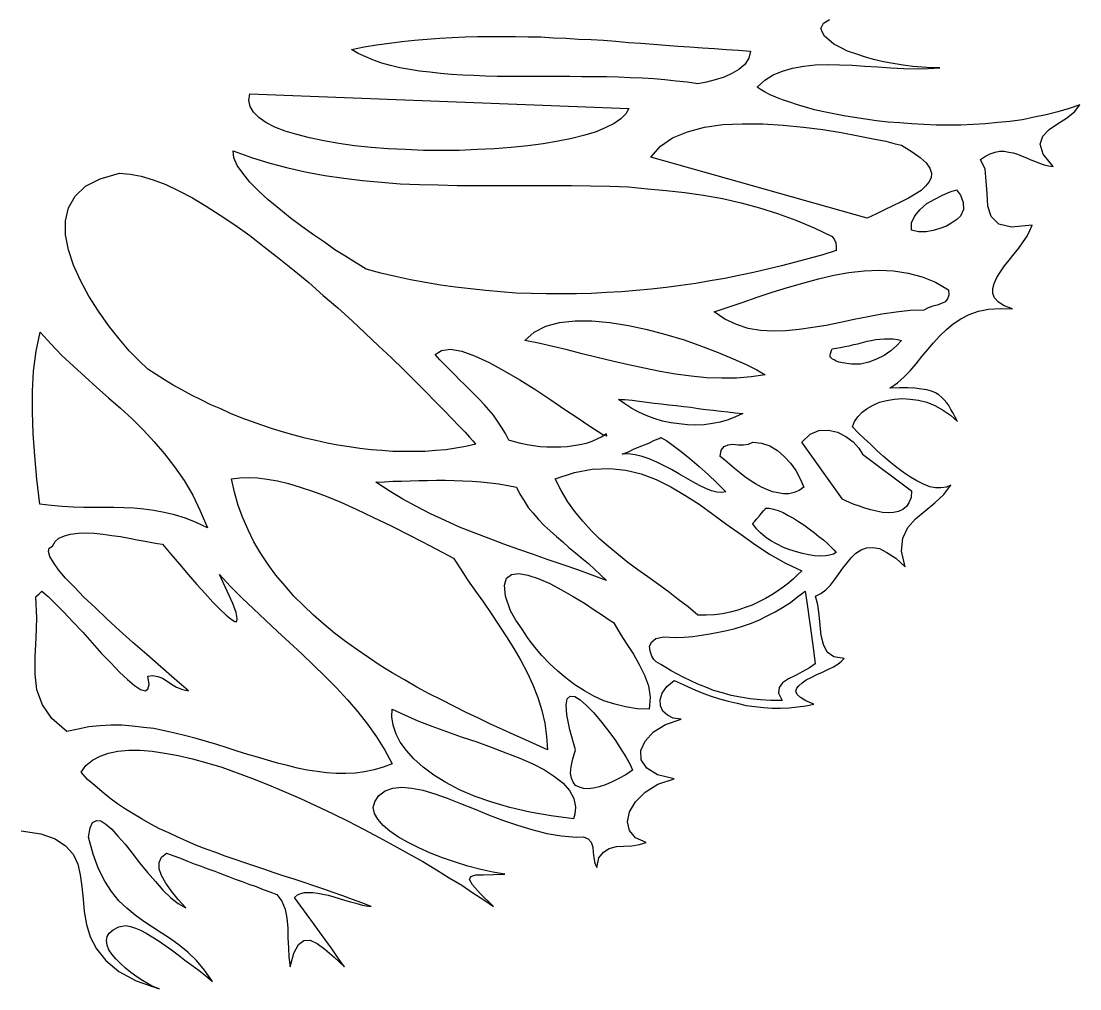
# Model space of a CAD drawing. Extents: x 359 to 486, y 178 to 302.
# Drawn here: x 420.9 to 485.6, y 178.1 to 237.2 of the extents above; entities that cross this region are included whole.
import ezdxf

# ---------------------------------------------------------------- set-up
doc = ezdxf.new("R2010")
doc.units = 0
doc.header["$MEASUREMENT"] = 0
doc.layers.get('0').update_dxf_attribs({"linetype": 'CONTINUOUS'})

msp = doc.modelspace()

# ---------------------------------------------------------------- linework, layer by layer
at = {"linetype": 'CONTINUOUS'}
for points in [[(469.746, 236.773), (469.898, 237.103), (470.279, 237.332)], [(420.858, 187.733), (422.052, 187.555), (422.942, 187.25), (423.577, 186.818), (424.033, 186.31), (424.313, 185.7), (424.465, 185.039), (424.567, 184.328), (424.643, 183.565), (424.719, 182.803), (424.846, 182.015), (425.075, 181.253), (425.456, 180.516), (426.041, 179.805), (426.828, 179.144), (427.895, 178.559), (429.293, 178.077), (428.963, 178.204), (428.632, 178.382), (428.277, 178.585), (427.921, 178.814), (427.565, 179.068), (427.235, 179.347), (426.93, 179.627), (426.65, 179.906), (426.396, 180.186), (426.218, 180.465), (426.117, 180.745), (426.066, 181.024), (426.117, 181.278), (426.244, 181.482), (426.473, 181.685), (426.828, 181.863), (427.032, 181.914), (427.26, 181.939), (427.54, 181.888), (427.845, 181.787), (428.15, 181.66), (428.505, 181.482), (428.861, 181.253), (429.242, 181.024), (429.649, 180.745), (430.055, 180.465), (430.462, 180.16), (430.868, 179.83), (431.3, 179.525), (431.732, 179.195), (432.139, 178.864), (432.545, 178.534), (432.063, 179.22), (431.58, 179.805), (431.046, 180.313), (430.513, 180.745), (429.979, 181.126), (429.42, 181.507), (428.886, 181.837), (428.353, 182.193), (427.819, 182.574), (427.311, 183.006), (426.828, 183.464), (426.371, 184.023), (425.964, 184.658), (425.583, 185.42), (425.253, 186.31), (424.973, 187.351), (425.075, 187.91), (425.227, 188.241), (425.456, 188.368), (425.736, 188.342), (426.041, 188.139), (426.396, 187.834), (426.777, 187.402), (427.209, 186.919), (427.641, 186.36), (428.099, 185.776), (428.582, 185.192), (429.064, 184.632), (429.522, 184.099), (430.004, 183.641), (430.462, 183.286), (430.919, 183.032), (430.462, 183.54), (430.055, 184.048), (429.7, 184.531), (429.445, 185.014), (429.293, 185.42), (429.293, 185.801), (429.445, 186.132), (429.75, 186.36), (430.182, 186.208), (430.589, 186.055), (431.021, 185.878), (431.427, 185.725), (431.859, 185.573), (432.266, 185.42), (432.698, 185.268), (433.105, 185.115), (433.536, 184.937), (433.943, 184.785), (434.375, 184.632), (434.782, 184.48), (435.214, 184.328), (435.646, 184.15), (436.052, 183.997), (436.484, 183.845), (436.789, 183.438), (436.992, 182.955), (437.094, 182.396), (437.17, 181.812), (437.17, 181.202), (437.196, 180.592), (437.221, 180.008), (437.297, 179.423), (437.526, 180.262), (437.805, 180.796), (438.136, 181.024), (438.517, 181.05), (438.949, 180.846), (439.432, 180.491), (439.991, 180.008), (440.626, 179.423), (440.245, 179.957), (439.864, 180.491), (439.482, 181.024), (439.101, 181.558), (438.72, 182.066), (438.339, 182.6), (437.958, 183.133), (437.577, 183.667), (437.755, 183.819), (437.958, 183.896), (438.187, 183.972), (438.441, 183.972), (438.695, 183.972), (439, 183.921), (439.305, 183.87), (439.635, 183.794), (439.965, 183.692), (440.296, 183.591), (440.626, 183.489), (440.982, 183.387), (441.312, 183.311), (441.642, 183.21), (441.947, 183.159), (442.252, 183.108), (441.693, 183.337), (441.109, 183.54), (440.524, 183.769), (439.94, 183.972), (439.355, 184.175), (438.746, 184.378), (438.161, 184.582), (437.551, 184.785), (436.941, 184.963), (436.332, 185.166), (435.747, 185.369), (435.137, 185.573), (434.527, 185.776), (433.943, 185.979), (433.333, 186.182), (432.749, 186.411), (432.164, 186.614), (431.58, 186.843), (430.995, 187.097), (430.436, 187.351), (429.877, 187.605), (429.318, 187.86), (428.785, 188.139), (428.251, 188.444), (427.743, 188.749), (427.235, 189.054), (426.752, 189.384), (426.269, 189.74), (425.812, 190.121), (425.354, 190.502), (424.922, 190.883), (424.516, 191.315), (424.821, 191.722), (425.227, 192.052), (425.685, 192.306), (426.193, 192.484), (426.777, 192.611), (427.438, 192.662), (428.124, 192.662), (428.861, 192.611), (429.649, 192.484), (430.462, 192.332), (431.326, 192.128), (432.215, 191.9), (433.13, 191.62), (434.07, 191.29), (435.01, 190.934), (435.976, 190.553), (436.941, 190.146), (437.932, 189.714), (438.898, 189.257), (439.889, 188.8), (440.855, 188.317), (441.795, 187.834), (442.735, 187.326), (443.65, 186.843), (444.564, 186.335), (445.403, 185.852), (446.241, 185.344), (447.029, 184.861), (447.791, 184.404), (448.478, 183.946), (449.138, 183.514), (449.723, 183.108), (448.91, 183.896), (448.452, 184.429), (448.274, 184.76), (448.351, 184.937), (448.655, 185.039), (449.113, 185.039), (449.723, 185.064), (450.434, 185.09), (449.697, 185.217), (448.96, 185.369), (448.173, 185.573), (447.41, 185.827), (446.623, 186.081), (445.886, 186.36), (445.174, 186.691), (444.514, 187.021), (443.929, 187.351), (443.396, 187.707), (442.989, 188.063), (442.659, 188.444), (442.455, 188.8), (442.379, 189.155), (442.481, 189.511), (442.709, 189.867), (443.116, 190.172), (443.573, 190.35), (444.132, 190.401), (444.742, 190.35), (445.403, 190.223), (446.14, 189.994), (446.902, 189.74), (447.715, 189.41), (448.554, 189.079), (449.418, 188.723), (450.282, 188.393), (451.196, 188.088), (452.086, 187.809), (453.001, 187.58), (453.89, 187.428), (454.779, 187.351), (455.237, 187.377), (455.516, 187.25), (455.694, 187.046), (455.796, 186.742), (455.821, 186.411), (455.872, 186.081), (455.923, 185.751), (456.05, 185.496), (456.177, 186.081), (456.456, 186.437), (456.812, 186.665), (457.244, 186.767), (457.701, 186.792), (458.184, 186.818), (458.667, 186.894), (459.074, 187.021), (458.413, 187.301), (458.057, 187.758), (457.93, 188.292), (458.057, 188.901), (458.413, 189.511), (458.997, 190.096), (459.785, 190.578), (460.776, 190.909), (459.76, 191.163), (459.099, 191.569), (458.769, 192.078), (458.743, 192.637), (458.997, 193.221), (459.506, 193.78), (460.242, 194.237), (461.208, 194.568), (460.725, 194.619), (460.369, 194.796), (460.09, 195.051), (459.937, 195.381), (459.912, 195.737), (460.039, 196.143), (460.319, 196.55), (460.776, 196.931), (461.335, 196.677), (461.894, 196.423), (462.428, 196.194), (462.987, 195.991), (463.546, 195.813), (464.079, 195.66), (464.638, 195.533), (465.172, 195.406), (465.706, 195.33), (466.239, 195.279), (466.773, 195.228), (467.281, 195.228), (467.815, 195.254), (468.323, 195.305), (468.831, 195.381), (469.314, 195.483), (468.831, 195.686), (468.501, 195.889), (468.297, 196.067), (468.221, 196.27), (468.272, 196.448), (468.399, 196.601), (468.602, 196.778), (468.856, 196.956), (469.161, 197.109), (469.492, 197.287), (469.847, 197.439), (470.178, 197.592), (470.508, 197.769), (470.788, 197.922), (471.016, 198.1), (471.169, 198.278), (470.533, 198.379), (470.127, 198.659), (469.898, 199.116), (469.771, 199.675), (469.695, 200.31), (469.644, 200.946), (469.568, 201.556), (469.415, 202.089), (469.746, 202.242), (470.051, 202.47), (470.33, 202.75), (470.584, 203.08), (470.838, 203.436), (471.092, 203.792), (471.347, 204.122), (471.601, 204.427), (471.88, 204.706), (472.211, 204.91), (472.541, 205.037), (472.922, 205.062), (473.329, 204.986), (473.786, 204.757), (474.32, 204.401), (474.904, 203.868), (474.675, 204.833), (474.752, 205.621), (475.056, 206.282), (475.539, 206.815), (476.124, 207.298), (476.708, 207.781), (477.267, 208.289), (477.699, 208.874), (477.42, 208.747), (477.089, 208.696), (476.759, 208.696), (476.403, 208.772), (476.022, 208.924), (475.615, 209.128), (475.234, 209.356), (474.802, 209.636), (474.396, 209.941), (473.989, 210.271), (473.583, 210.627), (473.176, 210.983), (472.77, 211.364), (472.388, 211.72), (472.033, 212.075), (471.677, 212.431), (471.804, 212.761), (472.007, 213.041), (472.261, 213.32), (472.566, 213.549), (472.947, 213.752), (473.329, 213.93), (473.761, 214.032), (474.243, 214.133), (474.726, 214.159), (475.209, 214.133), (475.717, 214.057), (476.225, 213.93), (476.708, 213.727), (477.191, 213.473), (477.674, 213.143), (478.106, 212.761), (477.953, 213.015), (477.826, 213.27), (477.699, 213.498), (477.572, 213.727), (477.445, 213.905), (477.293, 214.083), (477.14, 214.235), (476.962, 214.388), (476.759, 214.515), (476.505, 214.616), (476.225, 214.693), (475.895, 214.743), (475.488, 214.794), (475.056, 214.82), (474.548, 214.82), (473.964, 214.794), (474.421, 215.124), (474.828, 215.48), (475.209, 215.861), (475.565, 216.293), (475.92, 216.725), (476.276, 217.157), (476.632, 217.564), (477.013, 217.996), (477.42, 218.377), (477.826, 218.733), (478.309, 219.038), (478.817, 219.292), (479.376, 219.495), (479.986, 219.622), (480.697, 219.673), (481.46, 219.647), (480.952, 219.825), (480.596, 220.054), (480.367, 220.308), (480.265, 220.588), (480.265, 220.893), (480.342, 221.197), (480.494, 221.553), (480.723, 221.909), (480.977, 222.265), (481.256, 222.62), (481.561, 223.002), (481.841, 223.357), (482.12, 223.738), (482.349, 224.094), (482.527, 224.425), (482.654, 224.755), (481.409, 224.628), (480.621, 224.831), (480.164, 225.288), (479.961, 225.924), (479.91, 226.686), (479.859, 227.448), (479.783, 228.185), (479.503, 228.77), (479.808, 228.973), (480.088, 229.125), (480.393, 229.227), (480.672, 229.278), (480.952, 229.278), (481.231, 229.227), (481.511, 229.176), (481.765, 229.1), (482.044, 228.973), (482.324, 228.871), (482.578, 228.744), (482.857, 228.643), (483.111, 228.541), (483.391, 228.439), (483.67, 228.389), (483.95, 228.338), (483.34, 229.1), (483.162, 229.71), (483.315, 230.193), (483.696, 230.599), (484.204, 230.955), (484.763, 231.311), (485.246, 231.692), (485.576, 232.124), (484.916, 231.895), (484.229, 231.692), (483.518, 231.514), (482.781, 231.361), (482.07, 231.209), (481.307, 231.107), (480.57, 231.031), (479.808, 230.955), (479.046, 230.904), (478.309, 230.879), (477.547, 230.879), (476.784, 230.879), (476.047, 230.904), (475.311, 230.955), (474.574, 231.006), (473.862, 231.057), (473.151, 231.133), (472.465, 231.234), (471.804, 231.336), (471.143, 231.438), (470.533, 231.565), (469.924, 231.692), (469.365, 231.819), (468.806, 231.971), (468.323, 232.124), (467.84, 232.276), (467.408, 232.429), (467.001, 232.581), (466.646, 232.734), (466.341, 232.886), (466.087, 233.039), (465.858, 233.191), (466.315, 233.623), (466.824, 233.953), (467.408, 234.182), (468.018, 234.36), (468.704, 234.487), (469.39, 234.563), (470.127, 234.589), (470.889, 234.563), (471.651, 234.538), (472.439, 234.487), (473.227, 234.436), (474.015, 234.385), (474.802, 234.334), (475.565, 234.309), (476.302, 234.334), (477.013, 234.385), (476.505, 234.385), (475.946, 234.411), (475.361, 234.461), (474.777, 234.538), (474.167, 234.639), (473.583, 234.741), (472.973, 234.893), (472.414, 235.046), (471.88, 235.224), (471.372, 235.402), (470.94, 235.63), (470.533, 235.834), (470.229, 236.087), (469.974, 236.315), (469.822, 236.57), (469.771, 236.747), (469.771, 236.824), (469.77, 236.824)], [(441.058, 235.503), (441.82, 235.656), (442.582, 235.783), (443.37, 235.884), (444.132, 235.986), (444.895, 236.061), (445.657, 236.138), (446.445, 236.188), (447.207, 236.239), (447.995, 236.265), (448.757, 236.29), (449.519, 236.29), (450.307, 236.29), (451.069, 236.29), (451.857, 236.265), (452.619, 236.265), (453.382, 236.214), (454.169, 236.188), (454.932, 236.138), (455.694, 236.112), (456.456, 236.061), (457.219, 236.011), (457.981, 235.935), (458.743, 235.884), (459.506, 235.834), (460.242, 235.757), (461.005, 235.707), (461.742, 235.656), (462.504, 235.605), (463.241, 235.554), (463.978, 235.503), (464.715, 235.452), (465.451, 235.402), (465.35, 234.97), (465.096, 234.589), (464.74, 234.284), (464.308, 234.03), (463.825, 233.801), (463.292, 233.648), (462.758, 233.496), (462.224, 233.394), (461.564, 233.496), (460.903, 233.572), (460.217, 233.648), (459.531, 233.699), (458.819, 233.75), (458.083, 233.775), (457.371, 233.801), (456.634, 233.826), (455.897, 233.826), (455.135, 233.826), (454.398, 233.852), (453.636, 233.852), (452.899, 233.852), (452.162, 233.852), (451.425, 233.852), (450.688, 233.852), (449.951, 233.852), (449.24, 233.877), (448.528, 233.902), (447.842, 233.928), (447.156, 233.979), (446.496, 234.03), (445.835, 234.106), (445.2, 234.182), (444.615, 234.284), (444.005, 234.385), (443.446, 234.512), (442.913, 234.665), (442.405, 234.843), (441.922, 235.046), (441.464, 235.249), (441.058, 235.503)], [(434.832, 232.784), (458.006, 231.895), (457.828, 231.565), (457.524, 231.26), (457.117, 230.98), (456.609, 230.726), (455.999, 230.472), (455.313, 230.269), (454.525, 230.066), (453.687, 229.888), (452.772, 229.735), (451.832, 229.608), (450.815, 229.507), (449.799, 229.43), (448.732, 229.379), (447.639, 229.329), (446.546, 229.329), (445.454, 229.329), (444.361, 229.379), (443.294, 229.43), (442.252, 229.507), (441.236, 229.608), (440.27, 229.761), (439.355, 229.913), (438.491, 230.091), (437.704, 230.294), (436.992, 230.498), (436.357, 230.752), (435.823, 231.031), (435.391, 231.336), (435.061, 231.666), (434.858, 232.022), (434.782, 232.378), (434.832, 232.784)], [(474.675, 229.659), (475.336, 229.252), (475.819, 228.897), (476.174, 228.566), (476.403, 228.236), (476.505, 227.931), (476.479, 227.652), (476.352, 227.398), (476.149, 227.143), (475.87, 226.889), (475.514, 226.661), (475.107, 226.407), (474.65, 226.178), (474.142, 225.949), (473.633, 225.695), (473.1, 225.441), (472.566, 225.187), (459.353, 228.922), (459.937, 229.583), (460.674, 230.091), (461.589, 230.472), (462.631, 230.752), (463.749, 230.904), (464.943, 230.955), (466.188, 230.955), (467.433, 230.879), (468.679, 230.752), (469.873, 230.599), (470.991, 230.421), (472.033, 230.218), (472.947, 230.04), (473.71, 229.888), (474.294, 229.735), (474.675, 229.659)], [(433.816, 229.303), (434.934, 228.897), (436.052, 228.541), (437.17, 228.261), (438.314, 228.007), (439.432, 227.804), (440.575, 227.626), (441.719, 227.499), (442.887, 227.398), (444.031, 227.296), (445.2, 227.245), (446.343, 227.22), (447.512, 227.194), (448.681, 227.194), (449.85, 227.194), (451.019, 227.194), (452.162, 227.194), (453.331, 227.194), (454.5, 227.194), (455.669, 227.169), (456.837, 227.143), (457.981, 227.093), (459.15, 226.991), (460.293, 226.889), (461.437, 226.762), (462.58, 226.584), (463.724, 226.381), (464.867, 226.127), (465.985, 225.822), (467.103, 225.466), (468.221, 225.06), (469.339, 224.602), (470.432, 224.069), (470.584, 223.866), (470.66, 223.688), (470.686, 223.459), (470.686, 223.205), (469.873, 222.951), (469.034, 222.722), (468.196, 222.493), (467.332, 222.265), (466.493, 222.061), (465.629, 221.858), (464.74, 221.68), (463.876, 221.502), (462.987, 221.35), (462.097, 221.197), (461.183, 221.07), (460.293, 220.943), (459.378, 220.842), (458.464, 220.766), (457.549, 220.689), (456.634, 220.638), (455.719, 220.588), (454.805, 220.562), (453.864, 220.562), (452.95, 220.562), (452.035, 220.588), (451.095, 220.613), (450.18, 220.689), (449.265, 220.766), (448.325, 220.867), (447.41, 220.969), (446.496, 221.096), (445.581, 221.248), (444.666, 221.426), (443.751, 221.629), (442.837, 221.833), (441.947, 222.061), (441.617, 222.265), (441.185, 222.544), (440.651, 222.875), (440.041, 223.256), (439.406, 223.713), (438.72, 224.17), (438.009, 224.679), (437.297, 225.212), (436.611, 225.771), (435.95, 226.305), (435.366, 226.864), (434.832, 227.398), (434.4, 227.931), (434.07, 228.414), (433.867, 228.871), (433.816, 229.303)], [(426.879, 227.931), (427.514, 227.88), (428.2, 227.753), (428.937, 227.525), (429.7, 227.245), (430.487, 226.864), (431.326, 226.432), (432.164, 225.924), (433.028, 225.365), (433.918, 224.78), (434.832, 224.12), (435.722, 223.434), (436.637, 222.722), (437.551, 221.985), (438.441, 221.248), (439.33, 220.461), (440.219, 219.698), (441.083, 218.911), (441.896, 218.148), (442.709, 217.386), (443.497, 216.649), (444.234, 215.938), (444.92, 215.252), (445.581, 214.591), (446.165, 213.981), (446.724, 213.422), (447.207, 212.914), (447.639, 212.482), (447.995, 212.101), (448.274, 211.796), (448.478, 211.567), (448.605, 211.415), (448.655, 211.364), (448.046, 211.237), (447.436, 211.135), (446.826, 211.033), (446.191, 210.983), (445.555, 210.932), (444.895, 210.932), (444.234, 210.932), (443.573, 210.932), (442.913, 210.983), (442.252, 211.033), (441.566, 211.11), (440.905, 211.211), (440.219, 211.313), (439.559, 211.44), (438.873, 211.592), (438.212, 211.745), (437.551, 211.923), (436.891, 212.101), (436.23, 212.304), (435.569, 212.533), (434.934, 212.761), (434.299, 212.99), (433.664, 213.244), (433.054, 213.524), (432.444, 213.778), (431.859, 214.083), (431.275, 214.362), (430.716, 214.667), (430.157, 214.972), (429.623, 215.302), (429.115, 215.633), (428.607, 215.963), (428.073, 216.471), (427.463, 217.081), (426.854, 217.818), (426.193, 218.631), (425.583, 219.495), (424.999, 220.41), (424.491, 221.375), (424.059, 222.316), (423.755, 223.256), (423.577, 224.17), (423.577, 225.034), (423.755, 225.822), (424.16, 226.534), (424.795, 227.143), (425.685, 227.601), (426.879, 227.931)], [(478.029, 226.915), (478.283, 226.584), (478.436, 226.152), (478.461, 225.72), (478.283, 225.314), (478.055, 225.111), (477.75, 224.907), (477.42, 224.704), (477.013, 224.552), (476.606, 224.425), (476.174, 224.348), (475.717, 224.348), (475.285, 224.45), (475.285, 224.907), (475.488, 225.339), (475.819, 225.72), (476.225, 226.076), (476.708, 226.356), (477.191, 226.584), (477.648, 226.788), (478.029, 226.915)], [(477.547, 220.816), (477.572, 220.486), (477.496, 220.257), (477.343, 220.079), (477.115, 219.978), (476.861, 219.876), (476.581, 219.8), (476.302, 219.698), (476.047, 219.571), (475.209, 219.546), (474.345, 219.444), (473.481, 219.317), (472.642, 219.165), (471.779, 218.987), (470.94, 218.809), (470.076, 218.631), (469.263, 218.504), (468.424, 218.377), (467.611, 218.301), (466.824, 218.275), (466.061, 218.326), (465.299, 218.453), (464.588, 218.682), (463.876, 219.012), (463.215, 219.47), (464.079, 219.749), (464.943, 220.029), (465.858, 220.359), (466.773, 220.664), (467.713, 220.943), (468.653, 221.223), (469.593, 221.477), (470.533, 221.706), (471.448, 221.858), (472.388, 221.96), (473.303, 222.011), (474.192, 221.96), (475.082, 221.833), (475.946, 221.604), (476.759, 221.274), (477.547, 220.816)], [(466.341, 215.607), (465.477, 215.48), (464.588, 215.404), (463.698, 215.404), (462.758, 215.429), (461.818, 215.531), (460.852, 215.658), (459.912, 215.811), (458.946, 216.014), (457.981, 216.217), (457.015, 216.446), (456.075, 216.674), (455.16, 216.903), (454.246, 217.132), (453.356, 217.335), (452.492, 217.538), (451.654, 217.716), (452.213, 218.225), (452.924, 218.58), (453.763, 218.809), (454.728, 218.911), (455.745, 218.911), (456.837, 218.809), (457.981, 218.631), (459.124, 218.377), (460.268, 218.072), (461.386, 217.742), (462.453, 217.361), (463.469, 216.979), (464.384, 216.598), (465.172, 216.243), (465.833, 215.912), (466.341, 215.607)], [(422.027, 218.225), (422.687, 217.488), (423.348, 216.802), (424.059, 216.141), (424.77, 215.48), (425.482, 214.845), (426.193, 214.21), (426.93, 213.574), (427.641, 212.914), (428.327, 212.228), (428.988, 211.516), (429.623, 210.779), (430.233, 209.992), (430.818, 209.153), (431.351, 208.264), (431.809, 207.298), (432.241, 206.256), (431.555, 206.587), (430.894, 206.841), (430.233, 207.044), (429.598, 207.197), (428.963, 207.324), (428.353, 207.4), (427.743, 207.451), (427.133, 207.476), (426.523, 207.501), (425.913, 207.501), (425.278, 207.501), (424.668, 207.501), (424.033, 207.527), (423.373, 207.552), (422.687, 207.629), (422.001, 207.705), (421.823, 209.229), (421.696, 210.652), (421.595, 212.024), (421.544, 213.346), (421.544, 214.616), (421.62, 215.836), (421.773, 217.056), (422.027, 218.225)], [(470.305, 216.852), (470.33, 216.903), (470.381, 217.03), (470.406, 217.157), (470.432, 217.208), (470.686, 217.234), (470.94, 217.284), (471.22, 217.335), (471.474, 217.386), (471.753, 217.462), (472.007, 217.513), (472.287, 217.589), (472.566, 217.665), (472.82, 217.716), (473.1, 217.767), (473.354, 217.793), (473.633, 217.818), (473.888, 217.818), (474.167, 217.818), (474.421, 217.767), (474.675, 217.716), (474.37, 217.386), (474.015, 217.081), (473.608, 216.802), (473.151, 216.573), (472.668, 216.395), (472.16, 216.268), (471.626, 216.268), (471.067, 216.344), (470.864, 216.395), (470.686, 216.446), (470.559, 216.522), (470.457, 216.573), (470.381, 216.649), (470.33, 216.674), (470.305, 216.725), (470.305, 216.725), (470.305, 216.751), (470.305, 216.802), (470.305, 216.827), (470.305, 216.852)], [(456.634, 211.999), (456.355, 211.821), (456.05, 211.669), (455.745, 211.542), (455.389, 211.415), (455.008, 211.338), (454.627, 211.262), (454.246, 211.211), (453.839, 211.186), (453.407, 211.186), (453.001, 211.186), (452.594, 211.211), (452.187, 211.262), (451.781, 211.338), (451.4, 211.415), (451.019, 211.516), (450.663, 211.618), (450.46, 212.024), (450.231, 212.406), (449.977, 212.787), (449.723, 213.143), (449.443, 213.473), (449.164, 213.803), (448.884, 214.108), (448.579, 214.413), (448.274, 214.718), (447.969, 215.023), (447.664, 215.302), (447.36, 215.607), (447.055, 215.912), (446.75, 216.217), (446.445, 216.522), (446.165, 216.852), (446.546, 217.106), (447.105, 217.183), (447.791, 217.056), (448.579, 216.776), (449.469, 216.37), (450.383, 215.861), (451.349, 215.302), (452.314, 214.693), (453.229, 214.083), (454.093, 213.498), (454.906, 212.965), (455.567, 212.507), (456.126, 212.152), (456.482, 211.923), (456.66, 211.872), (456.634, 211.999)], [(457.752, 214.108), (458.21, 214.057), (458.642, 214.006), (459.099, 213.93), (459.556, 213.879), (459.988, 213.829), (460.446, 213.778), (460.903, 213.727), (461.36, 213.676), (461.792, 213.625), (462.25, 213.549), (462.707, 213.498), (463.165, 213.447), (463.622, 213.397), (464.054, 213.346), (464.511, 213.295), (464.969, 213.244), (464.537, 213.041), (464.079, 212.863), (463.597, 212.711), (463.114, 212.634), (462.606, 212.558), (462.097, 212.533), (461.589, 212.558), (461.081, 212.609), (460.573, 212.685), (460.065, 212.787), (459.556, 212.939), (459.074, 213.117), (458.616, 213.32), (458.184, 213.549), (457.752, 213.829), (457.371, 214.108), (457.422, 214.108), (457.574, 214.108), (457.701, 214.108), (457.752, 214.108)], [(459.963, 211.77), (460.319, 211.567), (460.725, 211.288), (461.208, 210.932), (461.742, 210.5), (462.301, 210.017), (462.86, 209.509), (463.393, 209.001), (463.927, 208.467), (463.673, 208.416), (463.393, 208.442), (463.063, 208.518), (462.707, 208.67), (462.326, 208.848), (461.919, 209.077), (461.487, 209.306), (461.056, 209.56), (460.624, 209.814), (460.166, 210.042), (459.709, 210.271), (459.251, 210.474), (458.819, 210.627), (458.387, 210.729), (457.981, 210.779), (457.6, 210.754), (457.701, 210.805), (457.981, 210.906), (458.337, 211.084), (458.794, 211.262), (459.226, 211.44), (459.582, 211.618), (459.861, 211.72), (459.963, 211.77)], [(472.287, 210.754), (475.285, 208.518), (475.26, 208.111), (475.133, 207.781), (474.98, 207.552), (474.752, 207.374), (474.497, 207.247), (474.192, 207.197), (473.862, 207.171), (473.506, 207.197), (473.151, 207.273), (472.795, 207.349), (472.439, 207.451), (472.109, 207.578), (471.779, 207.679), (471.499, 207.806), (471.27, 207.908), (471.067, 208.01), (468.577, 211.491), (469.085, 211.974), (469.619, 212.202), (470.203, 212.228), (470.762, 212.101), (471.27, 211.847), (471.728, 211.516), (472.058, 211.135), (472.287, 210.754)], [(465.578, 211.491), (466.112, 211.44), (466.62, 211.262), (467.103, 210.983), (467.51, 210.627), (467.891, 210.22), (468.221, 209.763), (468.475, 209.255), (468.704, 208.747), (468.424, 208.543), (468.119, 208.416), (467.789, 208.34), (467.459, 208.34), (467.129, 208.391), (466.798, 208.467), (466.442, 208.594), (466.112, 208.747), (465.756, 208.95), (465.426, 209.153), (465.096, 209.382), (464.765, 209.636), (464.46, 209.89), (464.156, 210.144), (463.876, 210.398), (463.597, 210.627), (463.647, 211.008), (463.825, 211.237), (464.079, 211.338), (464.359, 211.364), (464.689, 211.338), (465.019, 211.338), (465.324, 211.364), (465.578, 211.491)], [(453.509, 209.255), (454.678, 209.636), (455.77, 209.839), (456.837, 209.89), (457.828, 209.788), (458.769, 209.56), (459.683, 209.204), (460.573, 208.772), (461.437, 208.264), (462.301, 207.705), (463.139, 207.095), (464.003, 206.46), (464.867, 205.85), (465.756, 205.215), (466.646, 204.63), (467.586, 204.097), (468.577, 203.639), (468.323, 203.385), (468.069, 203.131), (467.764, 202.877), (467.433, 202.623), (467.103, 202.394), (466.747, 202.165), (466.366, 201.937), (465.96, 201.733), (465.553, 201.53), (465.121, 201.378), (464.664, 201.225), (464.206, 201.098), (463.724, 200.997), (463.241, 200.946), (462.733, 200.92), (462.224, 200.92), (461.64, 201.428), (461.03, 201.886), (460.42, 202.369), (459.81, 202.801), (459.175, 203.258), (458.565, 203.69), (457.955, 204.147), (457.371, 204.605), (456.787, 205.088), (456.228, 205.57), (455.694, 206.104), (455.186, 206.663), (454.703, 207.247), (454.271, 207.857), (453.864, 208.543), (453.509, 209.255)], [(447.283, 204.401), (447.715, 203.741), (448.147, 203.08), (448.63, 202.394), (449.113, 201.708), (449.596, 201.022), (450.053, 200.31), (450.536, 199.599), (450.968, 198.887), (451.4, 198.151), (451.781, 197.414), (452.137, 196.651), (452.442, 195.889), (452.696, 195.101), (452.873, 194.314), (452.975, 193.501), (453.026, 192.687), (452.365, 192.992), (451.679, 193.297), (450.993, 193.602), (450.282, 193.933), (449.545, 194.263), (448.808, 194.619), (448.071, 194.974), (447.309, 195.356), (446.546, 195.737), (445.81, 196.118), (445.047, 196.524), (444.285, 196.956), (443.548, 197.388), (442.811, 197.846), (442.1, 198.328), (441.388, 198.811), (440.677, 199.319), (440.016, 199.828), (439.355, 200.361), (438.72, 200.92), (438.11, 201.505), (437.526, 202.089), (436.967, 202.724), (436.433, 203.36), (435.95, 204.02), (435.518, 204.681), (435.086, 205.392), (434.731, 206.129), (434.4, 206.866), (434.121, 207.629), (433.892, 208.442), (433.714, 209.255), (434.223, 209.306), (434.756, 209.331), (435.315, 209.306), (435.9, 209.229), (436.535, 209.128), (437.196, 208.975), (437.907, 208.747), (438.669, 208.492), (439.508, 208.188), (440.397, 207.832), (441.337, 207.4), (442.354, 206.917), (443.472, 206.383), (444.641, 205.799), (445.911, 205.138), (447.283, 204.401)], [(442.532, 209.051), (443.065, 209.077), (443.573, 209.102), (444.107, 209.102), (444.641, 209.128), (445.174, 209.153), (445.708, 209.153), (446.241, 209.179), (446.801, 209.179), (447.334, 209.153), (447.868, 209.128), (448.427, 209.102), (448.96, 209.077), (449.519, 209.001), (450.053, 208.95), (450.612, 208.848), (451.146, 208.747), (451.349, 208.315), (451.603, 207.908), (451.857, 207.501), (452.162, 207.146), (452.492, 206.765), (452.823, 206.409), (453.204, 206.079), (453.585, 205.723), (453.966, 205.392), (454.347, 205.062), (454.754, 204.732), (455.135, 204.401), (455.542, 204.071), (455.923, 203.715), (456.278, 203.385), (456.634, 203.029), (455.77, 203.36), (454.881, 203.69), (453.992, 203.995), (453.077, 204.3), (452.187, 204.63), (451.273, 204.935), (450.358, 205.265), (449.469, 205.596), (448.554, 205.951), (447.664, 206.307), (446.775, 206.714), (445.886, 207.12), (445.022, 207.552), (444.183, 208.01), (443.345, 208.518), (442.532, 209.051)], [(466.366, 207.451), (466.595, 207.451), (466.849, 207.4), (467.129, 207.324), (467.433, 207.197), (467.738, 207.019), (468.069, 206.841), (468.374, 206.638), (468.704, 206.434), (469.034, 206.206), (469.339, 205.977), (469.619, 205.723), (469.898, 205.52), (470.152, 205.291), (470.356, 205.088), (470.533, 204.91), (470.686, 204.757), (470.508, 204.656), (470.279, 204.579), (470.025, 204.554), (469.72, 204.529), (469.365, 204.554), (469.009, 204.605), (468.628, 204.681), (468.247, 204.783), (467.84, 204.91), (467.459, 205.062), (467.078, 205.265), (466.697, 205.469), (466.366, 205.697), (466.061, 205.951), (465.807, 206.206), (465.578, 206.51), (465.604, 206.561), (465.706, 206.663), (465.833, 206.815), (465.985, 206.993), (466.112, 207.146), (466.239, 207.298), (466.341, 207.4), (466.366, 207.451)], [(421.747, 202.038), (421.798, 202.089), (421.951, 202.216), (422.078, 202.343), (422.128, 202.394), (422.51, 202.064), (422.967, 201.606), (423.475, 201.098), (424.033, 200.488), (424.618, 199.878), (425.202, 199.218), (425.761, 198.583), (426.345, 197.998), (426.879, 197.439), (427.362, 196.982), (427.794, 196.626), (428.15, 196.372), (428.429, 196.296), (428.607, 196.397), (428.683, 196.677), (428.607, 197.185), (428.912, 197.236), (429.217, 197.16), (429.496, 197.058), (429.776, 196.88), (430.055, 196.702), (430.36, 196.524), (430.716, 196.372), (431.097, 196.296), (430.233, 197.033), (429.395, 197.769), (428.531, 198.506), (427.692, 199.243), (426.879, 199.98), (426.091, 200.692), (425.38, 201.378), (424.694, 202.013), (424.109, 202.623), (423.577, 203.182), (423.145, 203.69), (422.84, 204.147), (422.611, 204.503), (422.535, 204.808), (422.56, 205.011), (422.764, 205.138), (422.942, 205.418), (423.17, 205.621), (423.501, 205.774), (423.882, 205.875), (424.338, 205.926), (424.821, 205.951), (425.329, 205.926), (425.863, 205.875), (426.396, 205.799), (426.93, 205.723), (427.463, 205.621), (427.946, 205.52), (428.429, 205.443), (428.836, 205.367), (429.191, 205.291), (429.496, 205.265), (430.004, 204.656), (430.538, 204.046), (431.072, 203.41), (431.605, 202.801), (432.114, 202.242), (432.571, 201.708), (433.003, 201.276), (433.384, 200.92), (433.689, 200.666), (433.918, 200.539), (434.045, 200.539), (434.07, 200.717), (433.994, 201.073), (433.791, 201.632), (433.46, 202.394), (432.977, 203.41), (433.638, 202.699), (434.35, 201.988), (435.061, 201.301), (435.798, 200.615), (436.535, 199.929), (437.272, 199.243), (438.009, 198.557), (438.72, 197.871), (439.432, 197.185), (440.143, 196.474), (440.804, 195.737), (441.439, 195), (442.023, 194.263), (442.582, 193.475), (443.091, 192.662), (443.548, 191.824), (442.989, 191.62), (442.43, 191.468), (441.846, 191.341), (441.287, 191.264), (440.702, 191.239), (440.118, 191.239), (439.533, 191.29), (438.949, 191.366), (438.339, 191.442), (437.755, 191.569), (437.145, 191.722), (436.535, 191.874), (435.925, 192.052), (435.315, 192.23), (434.705, 192.408), (434.07, 192.611), (433.46, 192.815), (432.825, 193.018), (432.19, 193.196), (431.555, 193.374), (430.919, 193.551), (430.259, 193.704), (429.623, 193.856), (428.963, 193.983), (428.327, 194.06), (427.667, 194.136), (427.006, 194.187), (426.345, 194.187), (425.659, 194.161), (424.999, 194.085), (424.338, 193.958), (423.653, 193.805), (422.738, 194.593), (422.154, 195.432), (421.823, 196.346), (421.722, 197.312), (421.722, 198.379), (421.773, 199.523), (421.823, 200.742), (421.747, 202.038)], [(457.117, 200.412), (457.473, 199.777), (457.879, 199.142), (458.286, 198.532), (458.642, 197.897), (458.972, 197.261), (459.201, 196.601), (459.302, 195.915), (459.251, 195.178), (458.515, 195.203), (457.803, 195.305), (457.142, 195.483), (456.482, 195.686), (455.872, 195.965), (455.287, 196.296), (454.703, 196.651), (454.169, 197.058), (453.661, 197.49), (453.178, 197.947), (452.696, 198.456), (452.264, 198.964), (451.857, 199.497), (451.476, 200.056), (451.095, 200.615), (450.764, 201.174), (450.46, 202.089), (450.409, 202.75), (450.536, 203.182), (450.841, 203.41), (451.273, 203.461), (451.832, 203.36), (452.467, 203.156), (453.178, 202.851), (453.89, 202.47), (454.601, 202.064), (455.287, 201.657), (455.897, 201.251), (456.405, 200.92), (456.812, 200.641), (457.066, 200.463), (457.117, 200.412)], [(460.852, 199.548), (461.386, 199.574), (461.919, 199.624), (462.453, 199.701), (462.961, 199.777), (463.495, 199.878), (464.003, 199.98), (464.511, 200.107), (465.019, 200.26), (465.502, 200.438), (465.985, 200.641), (466.468, 200.869), (466.951, 201.124), (467.408, 201.378), (467.891, 201.683), (468.323, 202.038), (468.78, 202.394), (468.882, 201.708), (469.085, 200.26), (469.288, 198.786), (469.39, 197.947), (469.06, 197.693), (468.653, 197.465), (468.196, 197.236), (467.764, 197.033), (467.408, 196.778), (467.205, 196.499), (467.154, 196.143), (467.383, 195.711), (466.697, 195.711), (466.061, 195.737), (465.426, 195.813), (464.842, 195.915), (464.257, 196.016), (463.724, 196.169), (463.19, 196.321), (462.707, 196.524), (462.224, 196.702), (461.792, 196.906), (461.36, 197.109), (460.979, 197.312), (460.598, 197.515), (460.268, 197.719), (459.963, 197.897), (459.683, 198.074), (459.531, 198.201), (459.404, 198.405), (459.302, 198.71), (459.277, 199.015), (459.404, 199.294), (459.658, 199.497), (460.141, 199.599), (460.852, 199.548)], [(458.235, 191.442), (457.828, 191.163), (457.396, 190.934), (456.99, 190.731), (456.583, 190.553), (456.202, 190.426), (455.846, 190.35), (455.516, 190.299), (455.237, 190.324), (454.983, 190.401), (454.754, 190.502), (454.601, 190.705), (454.5, 190.96), (454.449, 191.264), (454.474, 191.671), (454.576, 192.128), (454.754, 192.687), (454.398, 193.907), (454.22, 194.822), (454.169, 195.432), (454.246, 195.813), (454.424, 195.965), (454.703, 195.94), (455.033, 195.737), (455.414, 195.406), (455.846, 194.974), (456.278, 194.466), (456.71, 193.907), (457.142, 193.323), (457.498, 192.764), (457.828, 192.255), (458.083, 191.798), (458.235, 191.442)], [(443.548, 195.178), (444.285, 194.822), (445.098, 194.466), (445.962, 194.136), (446.851, 193.805), (447.766, 193.475), (448.706, 193.17), (449.596, 192.84), (450.485, 192.51), (451.349, 192.179), (452.137, 191.824), (452.848, 191.468), (453.458, 191.061), (453.992, 190.655), (454.373, 190.197), (454.652, 189.714), (454.754, 189.206), (454.754, 189.155), (454.728, 188.978), (454.703, 188.749), (454.627, 188.469), (453.255, 188.647), (451.959, 188.876), (450.739, 189.155), (449.621, 189.486), (448.605, 189.842), (447.664, 190.248), (446.826, 190.68), (446.089, 191.137), (445.428, 191.62), (444.869, 192.128), (444.412, 192.637), (444.031, 193.145), (443.777, 193.653), (443.599, 194.187), (443.523, 194.695), (443.548, 195.178)]]:
    msp.add_lwpolyline(points, dxfattribs=at)

doc.saveas('drawing.dxf')
